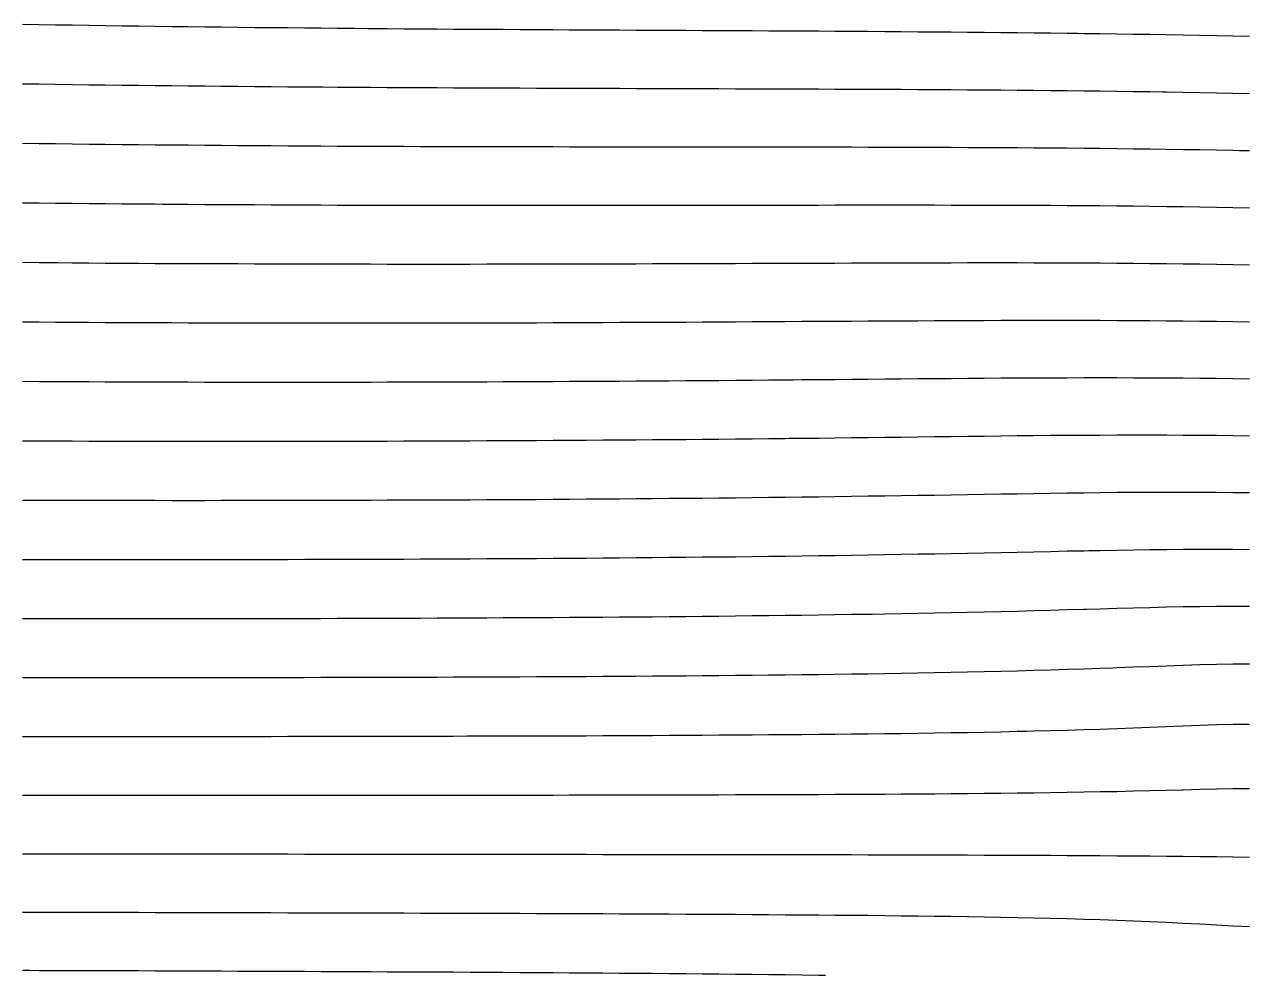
# Model space of a CAD drawing. Header units: metres. Extents: x 3387 to 5486, y 40 to 163.
# Drawn here: x 5330.4 to 5485.6, y 40 to 160.4 of the extents above; entities that cross this region are included whole.
import ezdxf

# ---------------------------------------------------------------- set-up
doc = ezdxf.new("R2010")
doc.units = ezdxf.units.M
for name, color, linetype in [('Contour_Level_1', 7, 'Continuous'), ('Contour_Level_10', 7, 'Continuous'), ('Contour_Level_11', 7, 'Continuous'), ('Contour_Level_12', 7, 'Continuous'), ('Contour_Level_13', 7, 'Continuous'), ('Contour_Level_14', 7, 'Continuous'), ('Contour_Level_15', 7, 'Continuous'), ('Contour_Level_16', 7, 'Continuous'), ('Contour_Level_17', 7, 'Continuous'), ('Contour_Level_2', 7, 'Continuous'), ('Contour_Level_3', 7, 'Continuous'), ('Contour_Level_4', 7, 'Continuous'), ('Contour_Level_5', 7, 'Continuous'), ('Contour_Level_6', 7, 'Continuous'), ('Contour_Level_7', 7, 'Continuous'), ('Contour_Level_8', 7, 'Continuous'), ('Contour_Level_9', 7, 'Continuous')]:
    doc.layers.add(name, color=color, linetype=linetype)

msp = doc.modelspace()

# ---------------------------------------------------------------- linework, layer by layer
at = {"layer": 'Contour_Level_1'}
msp.add_lwpolyline([(5485.6, 158.93), (5483.5, 158.97), (5481.4, 159.01), (5479.3, 159.05), (5477.2, 159.09), (5475.09, 159.12), (5472.99, 159.16), (5470.89, 159.19), (5468.79, 159.22), (5466.69, 159.25), (5464.59, 159.28), (5463.8, 159.29), (5462.49, 159.31), (5460.39, 159.33), (5458.29, 159.36), (5456.18, 159.38), (5454.08, 159.4), (5451.98, 159.42), (5449.88, 159.44), (5447.78, 159.46), (5445.68, 159.48), (5443.58, 159.49), (5441.48, 159.51), (5439.38, 159.52), (5437.27, 159.54), (5435.17, 159.55), (5433.07, 159.57), (5430.97, 159.58), (5428.87, 159.59), (5426.77, 159.6), (5424.67, 159.61), (5422.57, 159.63), (5420.47, 159.64), (5418.36, 159.65), (5416.26, 159.66), (5414.16, 159.67), (5412.06, 159.68), (5409.96, 159.69), (5407.86, 159.7), (5405.76, 159.71), (5403.66, 159.72), (5401.56, 159.73), (5399.45, 159.74), (5397.35, 159.75), (5395.25, 159.77), (5393.15, 159.78), (5391.05, 159.79), (5388.95, 159.8), (5386.85, 159.82), (5384.75, 159.83), (5382.65, 159.84), (5380.54, 159.86), (5378.44, 159.87), (5376.34, 159.89), (5374.24, 159.91), (5373.89, 159.91), (5372.14, 159.92), (5370.04, 159.94), (5367.94, 159.96), (5365.84, 159.98), (5363.74, 160), (5361.64, 160.02), (5359.53, 160.04), (5357.43, 160.06), (5355.33, 160.09), (5353.23, 160.11), (5351.13, 160.13), (5349.03, 160.16), (5346.93, 160.19), (5344.83, 160.22), (5342.73, 160.24), (5340.62, 160.27), (5338.52, 160.3), (5336.42, 160.34), (5334.32, 160.37), (5332.22, 160.41), (5330.12, 160.44)], dxfattribs=at)
at = {"layer": 'Contour_Level_10'}
msp.add_lwpolyline([(5485.6, 93.91), (5483.5, 93.94), (5481.4, 93.96), (5479.3, 93.96), (5477.2, 93.95), (5475.09, 93.93), (5472.99, 93.91), (5470.89, 93.88), (5468.79, 93.84), (5466.69, 93.8), (5465.24, 93.77), (5464.59, 93.76), (5462.49, 93.72), (5460.39, 93.67), (5458.29, 93.63), (5456.18, 93.59), (5454.08, 93.54), (5451.98, 93.5), (5449.88, 93.46), (5447.78, 93.42), (5445.68, 93.38), (5443.58, 93.34), (5441.48, 93.3), (5439.38, 93.27), (5437.27, 93.23), (5435.17, 93.2), (5433.07, 93.17), (5432.38, 93.16), (5430.97, 93.14), (5428.87, 93.11), (5426.77, 93.08), (5424.67, 93.05), (5422.57, 93.03), (5420.47, 93), (5418.36, 92.98), (5416.26, 92.96), (5414.16, 92.94), (5412.06, 92.92), (5409.96, 92.9), (5407.86, 92.88), (5405.76, 92.86), (5403.66, 92.84), (5401.56, 92.83), (5399.45, 92.81), (5397.35, 92.8), (5395.25, 92.79), (5393.15, 92.77), (5391.05, 92.76), (5388.95, 92.75), (5386.85, 92.74), (5384.75, 92.73), (5382.65, 92.72), (5380.54, 92.71), (5378.44, 92.7), (5376.34, 92.7), (5374.24, 92.69), (5372.14, 92.68), (5370.04, 92.68), (5367.94, 92.67), (5365.84, 92.67), (5363.74, 92.66), (5361.64, 92.66), (5359.53, 92.65), (5357.43, 92.65), (5355.33, 92.65), (5353.23, 92.65), (5351.13, 92.65), (5349.03, 92.64), (5346.93, 92.64), (5344.83, 92.64), (5342.73, 92.64), (5340.62, 92.64), (5338.52, 92.65), (5336.42, 92.65), (5334.32, 92.65), (5332.22, 92.65), (5330.12, 92.66)], dxfattribs=at)
at = {"layer": 'Contour_Level_11'}
msp.add_lwpolyline([(5485.6, 86.73), (5483.5, 86.75), (5481.4, 86.74), (5479.3, 86.71), (5477.2, 86.68), (5475.09, 86.63), (5472.99, 86.58), (5470.89, 86.52), (5468.79, 86.47), (5466.69, 86.41), (5464.91, 86.36), (5464.59, 86.35), (5462.49, 86.29), (5460.39, 86.23), (5458.29, 86.18), (5456.18, 86.12), (5454.08, 86.07), (5451.98, 86.02), (5449.88, 85.97), (5447.78, 85.93), (5445.68, 85.88), (5443.58, 85.84), (5441.48, 85.8), (5439.38, 85.77), (5437.8, 85.74), (5437.27, 85.73), (5435.17, 85.7), (5433.07, 85.66), (5430.97, 85.63), (5428.87, 85.6), (5426.77, 85.58), (5424.67, 85.55), (5422.57, 85.53), (5420.47, 85.5), (5418.36, 85.48), (5416.26, 85.46), (5414.16, 85.44), (5412.06, 85.42), (5409.96, 85.4), (5407.86, 85.39), (5405.76, 85.37), (5403.66, 85.36), (5401.56, 85.34), (5399.45, 85.33), (5397.35, 85.31), (5395.25, 85.3), (5393.15, 85.29), (5391.05, 85.28), (5388.95, 85.27), (5386.85, 85.26), (5384.75, 85.25), (5382.65, 85.24), (5380.54, 85.23), (5378.44, 85.22), (5376.34, 85.22), (5374.24, 85.21), (5372.14, 85.2), (5370.04, 85.2), (5367.94, 85.19), (5365.84, 85.19), (5363.74, 85.18), (5361.64, 85.18), (5359.53, 85.18), (5357.43, 85.17), (5355.33, 85.17), (5353.23, 85.17), (5351.13, 85.16), (5349.03, 85.16), (5346.93, 85.16), (5344.83, 85.16), (5342.73, 85.16), (5340.62, 85.16), (5338.52, 85.16), (5336.42, 85.16), (5334.32, 85.16), (5332.22, 85.16), (5330.12, 85.16)], dxfattribs=at)
at = {"layer": 'Contour_Level_12'}
msp.add_lwpolyline([(5485.6, 79.43), (5483.5, 79.43), (5481.4, 79.39), (5479.3, 79.33), (5477.2, 79.26), (5475.09, 79.19), (5472.99, 79.11), (5470.89, 79.03), (5468.79, 78.96), (5468.32, 78.94), (5466.69, 78.88), (5464.59, 78.81), (5462.49, 78.74), (5460.39, 78.68), (5458.29, 78.62), (5456.18, 78.56), (5454.08, 78.51), (5451.98, 78.46), (5449.88, 78.41), (5447.78, 78.36), (5445.71, 78.32), (5445.68, 78.32), (5443.58, 78.28), (5441.48, 78.24), (5439.38, 78.21), (5437.27, 78.18), (5435.17, 78.15), (5433.07, 78.12), (5430.97, 78.09), (5428.87, 78.07), (5426.77, 78.04), (5424.67, 78.02), (5422.57, 78), (5420.47, 77.98), (5418.36, 77.96), (5416.26, 77.94), (5414.16, 77.92), (5412.06, 77.91), (5409.96, 77.89), (5407.86, 77.88), (5405.76, 77.87), (5403.66, 77.85), (5401.56, 77.84), (5399.45, 77.83), (5397.35, 77.82), (5395.25, 77.81), (5393.15, 77.8), (5391.05, 77.79), (5388.95, 77.78), (5386.85, 77.77), (5384.75, 77.77), (5382.65, 77.76), (5380.54, 77.75), (5378.44, 77.75), (5376.34, 77.74), (5374.24, 77.73), (5372.14, 77.73), (5370.04, 77.72), (5367.94, 77.72), (5365.84, 77.71), (5363.74, 77.71), (5361.64, 77.71), (5359.53, 77.7), (5359.08, 77.7), (5357.43, 77.7), (5355.33, 77.7), (5353.23, 77.7), (5351.13, 77.69), (5349.03, 77.69), (5346.93, 77.69), (5344.83, 77.69), (5342.73, 77.69), (5340.62, 77.69), (5338.52, 77.69), (5336.42, 77.69), (5334.32, 77.69), (5332.22, 77.69), (5330.12, 77.69)], dxfattribs=at)
at = {"layer": 'Contour_Level_13'}
msp.add_lwpolyline([(5485.6, 71.79), (5483.5, 71.78), (5481.4, 71.73), (5479.3, 71.65), (5477.2, 71.57), (5476.02, 71.52), (5475.09, 71.48), (5472.99, 71.4), (5470.89, 71.32), (5468.79, 71.24), (5466.69, 71.17), (5464.59, 71.1), (5462.49, 71.04), (5460.39, 70.98), (5458.29, 70.93), (5457.33, 70.9), (5456.18, 70.88), (5454.08, 70.83), (5451.98, 70.79), (5449.88, 70.75), (5447.78, 70.72), (5445.68, 70.68), (5443.58, 70.65), (5441.48, 70.62), (5439.38, 70.6), (5437.27, 70.57), (5435.17, 70.55), (5433.07, 70.53), (5430.97, 70.51), (5428.87, 70.49), (5426.77, 70.47), (5424.67, 70.46), (5422.57, 70.44), (5420.47, 70.43), (5418.36, 70.42), (5416.26, 70.4), (5414.16, 70.39), (5412.06, 70.38), (5409.96, 70.37), (5407.86, 70.36), (5405.76, 70.35), (5403.66, 70.34), (5401.56, 70.33), (5399.45, 70.33), (5397.35, 70.32), (5395.25, 70.31), (5393.15, 70.3), (5391.05, 70.3), (5388.95, 70.29), (5386.85, 70.29), (5386.43, 70.29), (5384.75, 70.28), (5382.65, 70.28), (5380.54, 70.27), (5378.44, 70.27), (5376.34, 70.26), (5374.24, 70.26), (5372.14, 70.26), (5370.04, 70.25), (5367.94, 70.25), (5365.84, 70.25), (5363.74, 70.25), (5361.64, 70.24), (5359.53, 70.24), (5357.43, 70.24), (5355.33, 70.24), (5353.23, 70.24), (5351.13, 70.23), (5349.03, 70.23), (5346.93, 70.23), (5344.83, 70.23), (5342.73, 70.23), (5340.62, 70.23), (5338.52, 70.23), (5336.42, 70.23), (5334.32, 70.23), (5332.22, 70.23), (5330.12, 70.23)], dxfattribs=at)
at = {"layer": 'Contour_Level_14'}
msp.add_lwpolyline([(5485.6, 63.65), (5483.5, 63.65), (5481.4, 63.6), (5479.3, 63.55), (5477.2, 63.49), (5477.03, 63.49), (5475.09, 63.43), (5472.99, 63.38), (5470.89, 63.33), (5468.79, 63.28), (5466.69, 63.24), (5464.59, 63.2), (5462.49, 63.16), (5460.39, 63.13), (5458.29, 63.1), (5456.18, 63.08), (5454.08, 63.05), (5451.98, 63.03), (5449.88, 63.01), (5447.78, 63), (5445.68, 62.98), (5443.58, 62.96), (5441.48, 62.95), (5439.38, 62.94), (5437.27, 62.93), (5435.17, 62.92), (5433.07, 62.91), (5430.97, 62.9), (5428.87, 62.89), (5426.77, 62.88), (5424.67, 62.87), (5423.33, 62.87), (5422.57, 62.87), (5420.47, 62.86), (5418.36, 62.85), (5416.26, 62.85), (5414.16, 62.84), (5412.06, 62.84), (5409.96, 62.84), (5407.86, 62.83), (5405.76, 62.83), (5403.66, 62.82), (5401.56, 62.82), (5399.45, 62.82), (5397.35, 62.81), (5395.25, 62.81), (5393.15, 62.81), (5391.05, 62.81), (5388.95, 62.8), (5386.85, 62.8), (5384.75, 62.8), (5382.65, 62.8), (5380.54, 62.8), (5378.44, 62.8), (5376.34, 62.8), (5374.24, 62.79), (5372.14, 62.79), (5370.04, 62.79), (5367.94, 62.79), (5365.84, 62.79), (5363.74, 62.79), (5361.64, 62.79), (5359.53, 62.79), (5357.43, 62.79), (5355.33, 62.79), (5353.23, 62.79), (5351.13, 62.79), (5349.03, 62.79), (5346.93, 62.79), (5344.83, 62.79), (5342.73, 62.79), (5340.62, 62.79), (5338.52, 62.79), (5336.42, 62.79), (5334.32, 62.79), (5332.22, 62.79), (5330.12, 62.8)], dxfattribs=at)
at = {"layer": 'Contour_Level_15'}
msp.add_lwpolyline([(5485.6, 54.95), (5483.5, 54.99), (5481.4, 55.02), (5479.3, 55.04), (5477.2, 55.06), (5475.09, 55.08), (5472.99, 55.1), (5470.89, 55.12), (5468.79, 55.13), (5466.69, 55.15), (5464.59, 55.16), (5462.49, 55.17), (5460.39, 55.18), (5458.29, 55.19), (5456.18, 55.2), (5454.08, 55.21), (5451.98, 55.21), (5449.88, 55.22), (5447.78, 55.23), (5445.68, 55.23), (5443.58, 55.24), (5441.48, 55.24), (5439.38, 55.25), (5437.27, 55.25), (5435.17, 55.26), (5433.07, 55.26), (5430.97, 55.27), (5428.87, 55.27), (5426.77, 55.27), (5424.67, 55.28), (5422.57, 55.28), (5420.47, 55.28), (5418.36, 55.29), (5416.26, 55.29), (5414.16, 55.29), (5412.06, 55.29), (5409.96, 55.3), (5407.86, 55.3), (5405.76, 55.3), (5403.66, 55.3), (5401.56, 55.31), (5399.45, 55.31), (5397.35, 55.31), (5395.25, 55.31), (5393.15, 55.32), (5391.05, 55.32), (5388.95, 55.32), (5386.85, 55.32), (5384.75, 55.33), (5382.65, 55.33), (5380.54, 55.33), (5378.44, 55.33), (5376.34, 55.33), (5374.24, 55.34), (5372.14, 55.34), (5370.04, 55.34), (5367.94, 55.34), (5365.84, 55.34), (5363.74, 55.35), (5361.64, 55.35), (5359.53, 55.35), (5357.43, 55.35), (5355.33, 55.35), (5353.23, 55.36), (5351.13, 55.36), (5349.03, 55.36), (5346.93, 55.36), (5344.83, 55.36), (5342.73, 55.37), (5340.62, 55.37), (5338.52, 55.37), (5336.42, 55.37), (5334.32, 55.38), (5332.22, 55.38), (5330.12, 55.38)], dxfattribs=at)
at = {"layer": 'Contour_Level_16'}
msp.add_lwpolyline([(5485.6, 46.18), (5483.5, 46.26), (5481.4, 46.37), (5479.3, 46.48), (5477.2, 46.59), (5475.09, 46.7), (5472.99, 46.79), (5472.89, 46.8), (5470.89, 46.88), (5468.79, 46.96), (5466.69, 47.04), (5464.59, 47.1), (5462.49, 47.16), (5460.39, 47.21), (5458.29, 47.26), (5456.18, 47.31), (5454.08, 47.35), (5451.98, 47.38), (5450, 47.42), (5449.88, 47.42), (5447.78, 47.45), (5445.68, 47.48), (5443.58, 47.51), (5441.48, 47.53), (5439.38, 47.55), (5437.27, 47.58), (5435.17, 47.6), (5433.07, 47.61), (5430.97, 47.63), (5428.87, 47.65), (5426.77, 47.66), (5424.67, 47.68), (5422.57, 47.69), (5420.47, 47.71), (5418.36, 47.72), (5416.26, 47.73), (5414.16, 47.74), (5412.06, 47.75), (5409.96, 47.76), (5407.86, 47.77), (5405.76, 47.78), (5403.66, 47.79), (5401.56, 47.8), (5399.45, 47.81), (5397.35, 47.81), (5395.25, 47.82), (5393.15, 47.83), (5391.05, 47.84), (5388.95, 47.84), (5386.85, 47.85), (5384.75, 47.86), (5382.65, 47.86), (5380.54, 47.87), (5378.44, 47.88), (5376.34, 47.88), (5374.24, 47.89), (5372.14, 47.89), (5370.04, 47.9), (5367.94, 47.9), (5365.84, 47.91), (5363.74, 47.91), (5361.64, 47.92), (5359.53, 47.92), (5357.43, 47.93), (5355.33, 47.93), (5353.23, 47.94), (5351.13, 47.94), (5349.03, 47.95), (5346.93, 47.95), (5344.83, 47.96), (5342.73, 47.96), (5340.62, 47.97), (5338.52, 47.97), (5336.42, 47.98), (5334.32, 47.98), (5332.22, 47.98), (5330.12, 47.99)], dxfattribs=at)
at = {"layer": 'Contour_Level_17'}
msp.add_lwpolyline([(5431.86, 40), (5430.97, 40.01), (5428.87, 40.04), (5426.77, 40.07), (5424.67, 40.09), (5422.57, 40.12), (5420.47, 40.14), (5418.36, 40.16), (5416.26, 40.18), (5414.16, 40.2), (5412.06, 40.22), (5409.96, 40.24), (5407.86, 40.25), (5405.76, 40.27), (5403.66, 40.29), (5401.56, 40.3), (5399.45, 40.31), (5397.35, 40.33), (5395.25, 40.34), (5393.15, 40.35), (5391.05, 40.37), (5388.95, 40.38), (5386.85, 40.39), (5384.75, 40.4), (5382.65, 40.41), (5380.54, 40.42), (5378.44, 40.43), (5376.34, 40.44), (5374.24, 40.45), (5372.14, 40.46), (5370.04, 40.47), (5367.94, 40.48), (5365.84, 40.49), (5363.74, 40.5), (5361.64, 40.51), (5359.53, 40.52), (5357.43, 40.52), (5355.33, 40.53), (5353.23, 40.54), (5351.13, 40.55), (5349.03, 40.56), (5346.93, 40.56), (5344.83, 40.57), (5342.73, 40.58), (5340.62, 40.59), (5338.52, 40.59), (5336.42, 40.6), (5334.32, 40.61), (5332.22, 40.61), (5331.02, 40.62), (5330.12, 40.62)], dxfattribs=at)
at = {"layer": 'Contour_Level_2'}
msp.add_lwpolyline([(5485.6, 151.68), (5483.5, 151.72), (5481.4, 151.76), (5479.3, 151.8), (5477.2, 151.83), (5475.09, 151.87), (5474.59, 151.87), (5472.99, 151.9), (5470.89, 151.93), (5468.79, 151.96), (5466.69, 151.98), (5464.59, 152.01), (5462.49, 152.03), (5460.39, 152.05), (5458.29, 152.07), (5456.18, 152.09), (5454.08, 152.11), (5451.98, 152.13), (5449.88, 152.14), (5447.78, 152.16), (5445.68, 152.17), (5443.58, 152.18), (5441.48, 152.19), (5439.38, 152.2), (5437.27, 152.21), (5435.17, 152.22), (5433.07, 152.23), (5430.97, 152.24), (5428.87, 152.25), (5426.77, 152.25), (5424.67, 152.26), (5422.57, 152.27), (5420.47, 152.27), (5418.36, 152.28), (5416.26, 152.29), (5414.16, 152.29), (5412.06, 152.3), (5409.96, 152.3), (5407.86, 152.31), (5405.76, 152.32), (5403.66, 152.32), (5401.56, 152.33), (5399.45, 152.34), (5397.35, 152.34), (5395.25, 152.35), (5393.15, 152.36), (5391.05, 152.37), (5388.95, 152.38), (5386.85, 152.39), (5384.75, 152.4), (5382.65, 152.41), (5380.54, 152.42), (5378.44, 152.43), (5376.34, 152.44), (5374.24, 152.45), (5372.14, 152.47), (5370.04, 152.48), (5368.14, 152.49), (5367.94, 152.49), (5365.84, 152.51), (5363.74, 152.52), (5361.64, 152.54), (5359.53, 152.56), (5357.43, 152.58), (5355.33, 152.6), (5353.23, 152.62), (5351.13, 152.64), (5349.03, 152.66), (5346.93, 152.68), (5344.83, 152.71), (5342.73, 152.73), (5340.62, 152.76), (5338.52, 152.78), (5336.42, 152.81), (5334.32, 152.84), (5332.22, 152.87), (5330.12, 152.9)], dxfattribs=at)
at = {"layer": 'Contour_Level_3'}
msp.add_lwpolyline([(5485.6, 144.43), (5484.35, 144.46), (5483.5, 144.47), (5481.4, 144.51), (5479.3, 144.55), (5477.2, 144.58), (5475.09, 144.61), (5472.99, 144.64), (5470.89, 144.67), (5468.79, 144.7), (5466.69, 144.72), (5464.59, 144.74), (5462.49, 144.76), (5460.39, 144.78), (5458.29, 144.79), (5456.18, 144.81), (5454.08, 144.82), (5451.98, 144.83), (5449.88, 144.84), (5447.78, 144.85), (5445.68, 144.86), (5443.58, 144.87), (5441.48, 144.87), (5439.38, 144.88), (5437.27, 144.88), (5435.17, 144.89), (5433.07, 144.89), (5430.97, 144.89), (5428.87, 144.9), (5426.77, 144.9), (5424.67, 144.9), (5422.57, 144.9), (5420.47, 144.9), (5418.36, 144.91), (5416.26, 144.91), (5414.16, 144.91), (5412.06, 144.91), (5409.96, 144.91), (5407.86, 144.91), (5405.76, 144.92), (5403.66, 144.92), (5401.56, 144.92), (5399.45, 144.92), (5397.35, 144.93), (5395.25, 144.93), (5393.15, 144.94), (5391.05, 144.94), (5388.95, 144.95), (5386.85, 144.95), (5384.75, 144.96), (5382.65, 144.96), (5380.54, 144.97), (5378.44, 144.98), (5376.34, 144.99), (5374.24, 144.99), (5372.14, 145), (5370.04, 145.01), (5367.94, 145.02), (5365.84, 145.04), (5363.74, 145.05), (5361.64, 145.06), (5359.53, 145.07), (5359.41, 145.08), (5357.43, 145.09), (5355.33, 145.1), (5353.23, 145.12), (5351.13, 145.14), (5349.03, 145.16), (5346.93, 145.17), (5344.83, 145.19), (5342.73, 145.22), (5340.62, 145.24), (5338.52, 145.26), (5336.42, 145.28), (5334.32, 145.31), (5332.22, 145.34), (5330.12, 145.36)], dxfattribs=at)
at = {"layer": 'Contour_Level_4'}
msp.add_lwpolyline([(5485.6, 137.2), (5483.5, 137.23), (5481.4, 137.27), (5479.3, 137.31), (5477.2, 137.34), (5475.09, 137.37), (5472.99, 137.39), (5470.89, 137.42), (5468.79, 137.44), (5466.69, 137.46), (5464.59, 137.47), (5462.49, 137.49), (5460.39, 137.5), (5458.29, 137.51), (5456.18, 137.52), (5454.08, 137.53), (5451.98, 137.54), (5449.88, 137.54), (5447.78, 137.54), (5445.68, 137.55), (5443.58, 137.55), (5441.48, 137.55), (5439.38, 137.55), (5437.27, 137.55), (5435.17, 137.55), (5433.07, 137.55), (5430.97, 137.54), (5428.87, 137.54), (5426.77, 137.54), (5424.67, 137.54), (5422.57, 137.53), (5420.47, 137.53), (5418.36, 137.53), (5416.26, 137.52), (5414.16, 137.52), (5412.06, 137.52), (5409.96, 137.52), (5407.86, 137.51), (5405.76, 137.51), (5403.66, 137.51), (5401.56, 137.51), (5399.45, 137.51), (5397.35, 137.51), (5395.25, 137.51), (5393.15, 137.51), (5391.05, 137.51), (5388.95, 137.51), (5386.85, 137.51), (5384.75, 137.51), (5382.65, 137.51), (5380.54, 137.52), (5378.44, 137.52), (5376.34, 137.53), (5374.24, 137.53), (5372.14, 137.54), (5370.04, 137.54), (5367.94, 137.55), (5365.84, 137.56), (5363.74, 137.57), (5361.64, 137.58), (5359.53, 137.59), (5357.43, 137.6), (5355.33, 137.61), (5353.23, 137.62), (5351.13, 137.64), (5349.03, 137.65), (5347.88, 137.66), (5346.93, 137.67), (5344.83, 137.68), (5342.73, 137.7), (5340.62, 137.72), (5338.52, 137.74), (5336.42, 137.76), (5334.32, 137.78), (5332.22, 137.8), (5330.12, 137.82)], dxfattribs=at)
at = {"layer": 'Contour_Level_5'}
msp.add_lwpolyline([(5485.6, 129.96), (5483.5, 130), (5481.4, 130.04), (5479.3, 130.07), (5477.2, 130.1), (5475.09, 130.12), (5472.99, 130.15), (5470.89, 130.17), (5468.79, 130.18), (5466.69, 130.2), (5464.59, 130.21), (5462.49, 130.22), (5460.39, 130.23), (5458.29, 130.23), (5456.18, 130.24), (5454.08, 130.24), (5451.98, 130.24), (5449.88, 130.24), (5447.78, 130.23), (5445.68, 130.23), (5443.58, 130.23), (5441.48, 130.22), (5439.38, 130.22), (5437.27, 130.21), (5435.17, 130.2), (5433.07, 130.19), (5430.97, 130.19), (5428.87, 130.18), (5426.77, 130.17), (5424.67, 130.16), (5422.57, 130.16), (5420.47, 130.15), (5418.36, 130.14), (5416.26, 130.13), (5414.16, 130.13), (5412.06, 130.12), (5409.96, 130.11), (5407.86, 130.1), (5405.76, 130.1), (5403.66, 130.09), (5401.56, 130.09), (5399.45, 130.08), (5397.35, 130.08), (5395.25, 130.07), (5393.15, 130.07), (5391.05, 130.07), (5388.95, 130.07), (5386.85, 130.06), (5384.75, 130.06), (5382.65, 130.06), (5380.54, 130.06), (5378.44, 130.06), (5376.34, 130.06), (5374.24, 130.07), (5372.14, 130.07), (5370.04, 130.07), (5367.94, 130.08), (5365.84, 130.08), (5363.74, 130.09), (5361.64, 130.09), (5359.53, 130.1), (5357.43, 130.11), (5355.33, 130.11), (5353.23, 130.12), (5351.13, 130.13), (5349.03, 130.14), (5346.93, 130.15), (5344.83, 130.17), (5342.73, 130.18), (5340.62, 130.19), (5338.52, 130.21), (5336.42, 130.23), (5334.61, 130.24), (5334.32, 130.24), (5332.22, 130.26), (5330.12, 130.28)], dxfattribs=at)
at = {"layer": 'Contour_Level_6'}
msp.add_lwpolyline([(5485.6, 122.74), (5483.5, 122.78), (5481.4, 122.81), (5480.4, 122.82), (5479.3, 122.84), (5477.2, 122.86), (5475.09, 122.89), (5472.99, 122.9), (5470.89, 122.92), (5468.79, 122.93), (5466.69, 122.94), (5464.59, 122.94), (5462.49, 122.95), (5460.39, 122.95), (5458.29, 122.95), (5456.18, 122.94), (5454.08, 122.94), (5451.98, 122.93), (5449.88, 122.92), (5447.78, 122.91), (5445.68, 122.9), (5443.58, 122.89), (5441.48, 122.88), (5439.38, 122.87), (5437.27, 122.86), (5435.17, 122.84), (5433.07, 122.83), (5431.82, 122.82), (5430.97, 122.82), (5428.87, 122.81), (5426.77, 122.79), (5424.67, 122.78), (5422.57, 122.77), (5420.47, 122.75), (5418.36, 122.74), (5416.26, 122.73), (5414.16, 122.72), (5412.06, 122.71), (5409.96, 122.7), (5407.86, 122.69), (5405.76, 122.68), (5403.66, 122.67), (5401.56, 122.66), (5399.45, 122.65), (5397.35, 122.64), (5395.25, 122.63), (5393.15, 122.63), (5391.05, 122.62), (5388.95, 122.62), (5386.85, 122.61), (5384.75, 122.61), (5382.65, 122.6), (5380.54, 122.6), (5378.44, 122.6), (5376.34, 122.6), (5374.24, 122.6), (5372.14, 122.6), (5370.04, 122.6), (5367.94, 122.6), (5365.84, 122.6), (5363.74, 122.6), (5361.64, 122.6), (5359.53, 122.61), (5357.43, 122.61), (5355.33, 122.62), (5353.23, 122.62), (5351.13, 122.63), (5349.03, 122.64), (5346.93, 122.65), (5344.83, 122.65), (5342.73, 122.66), (5340.62, 122.67), (5338.52, 122.69), (5336.42, 122.7), (5334.32, 122.71), (5332.22, 122.73), (5330.12, 122.74)], dxfattribs=at)
at = {"layer": 'Contour_Level_7'}
msp.add_lwpolyline([(5485.6, 115.52), (5483.5, 115.56), (5481.4, 115.59), (5479.3, 115.62), (5477.2, 115.64), (5475.09, 115.65), (5472.99, 115.67), (5470.89, 115.67), (5468.79, 115.68), (5466.69, 115.68), (5464.59, 115.68), (5462.49, 115.67), (5460.39, 115.66), (5458.29, 115.65), (5456.18, 115.64), (5454.08, 115.63), (5451.98, 115.61), (5449.88, 115.6), (5447.78, 115.58), (5445.68, 115.57), (5443.58, 115.55), (5441.48, 115.53), (5439.38, 115.51), (5437.27, 115.49), (5435.17, 115.47), (5433.07, 115.45), (5430.97, 115.43), (5428.87, 115.42), (5427.78, 115.41), (5426.77, 115.4), (5424.67, 115.38), (5422.57, 115.36), (5420.47, 115.35), (5418.36, 115.33), (5416.26, 115.31), (5414.16, 115.3), (5412.06, 115.28), (5409.96, 115.27), (5407.86, 115.26), (5405.76, 115.24), (5403.66, 115.23), (5401.56, 115.22), (5399.45, 115.21), (5397.35, 115.2), (5395.25, 115.19), (5393.15, 115.18), (5391.05, 115.17), (5388.95, 115.16), (5386.85, 115.15), (5384.75, 115.15), (5382.65, 115.14), (5380.54, 115.14), (5378.44, 115.13), (5376.34, 115.13), (5374.24, 115.12), (5372.14, 115.12), (5370.04, 115.12), (5367.94, 115.12), (5365.84, 115.12), (5363.74, 115.11), (5361.64, 115.12), (5359.53, 115.12), (5357.43, 115.12), (5355.33, 115.12), (5353.23, 115.12), (5351.13, 115.13), (5349.03, 115.13), (5346.93, 115.14), (5344.83, 115.14), (5342.73, 115.15), (5340.62, 115.16), (5338.52, 115.17), (5336.42, 115.18), (5334.32, 115.19), (5332.22, 115.2), (5330.12, 115.21)], dxfattribs=at)
at = {"layer": 'Contour_Level_8'}
msp.add_lwpolyline([(5485.6, 108.31), (5483.5, 108.35), (5481.4, 108.37), (5479.3, 108.4), (5477.2, 108.41), (5475.09, 108.42), (5472.99, 108.43), (5470.89, 108.42), (5468.79, 108.42), (5466.69, 108.41), (5464.59, 108.4), (5462.49, 108.38), (5460.39, 108.37), (5458.29, 108.35), (5456.18, 108.33), (5454.08, 108.3), (5451.98, 108.28), (5449.88, 108.25), (5447.78, 108.23), (5445.68, 108.2), (5443.58, 108.18), (5441.48, 108.15), (5439.38, 108.13), (5437.27, 108.1), (5435.17, 108.08), (5433.07, 108.05), (5430.97, 108.03), (5428.87, 108.01), (5427.27, 107.99), (5426.77, 107.98), (5424.67, 107.96), (5422.57, 107.94), (5420.47, 107.92), (5418.36, 107.9), (5416.26, 107.88), (5414.16, 107.86), (5412.06, 107.85), (5409.96, 107.83), (5407.86, 107.81), (5405.76, 107.8), (5403.66, 107.78), (5401.56, 107.77), (5399.45, 107.75), (5397.35, 107.74), (5395.25, 107.73), (5393.15, 107.72), (5391.05, 107.71), (5388.95, 107.7), (5386.85, 107.69), (5384.75, 107.68), (5382.65, 107.67), (5380.54, 107.66), (5378.44, 107.66), (5376.34, 107.65), (5374.24, 107.65), (5372.14, 107.64), (5370.04, 107.64), (5367.94, 107.63), (5365.84, 107.63), (5363.74, 107.63), (5361.64, 107.63), (5359.53, 107.63), (5357.43, 107.63), (5355.33, 107.63), (5353.23, 107.63), (5351.13, 107.63), (5349.03, 107.63), (5346.93, 107.63), (5344.83, 107.64), (5342.73, 107.64), (5340.62, 107.65), (5338.52, 107.65), (5336.42, 107.66), (5334.32, 107.66), (5332.22, 107.67), (5330.12, 107.68)], dxfattribs=at)
at = {"layer": 'Contour_Level_9'}
msp.add_lwpolyline([(5485.6, 101.11), (5483.5, 101.14), (5481.4, 101.16), (5479.3, 101.18), (5477.2, 101.19), (5475.09, 101.19), (5472.99, 101.18), (5470.89, 101.16), (5468.79, 101.15), (5466.69, 101.13), (5464.59, 101.1), (5462.49, 101.07), (5460.39, 101.04), (5458.29, 101.01), (5456.18, 100.98), (5454.08, 100.95), (5451.98, 100.91), (5449.88, 100.88), (5447.78, 100.85), (5445.68, 100.81), (5443.58, 100.78), (5441.48, 100.75), (5439.38, 100.72), (5437.27, 100.69), (5435.17, 100.66), (5433.07, 100.63), (5430.97, 100.6), (5428.92, 100.57), (5428.87, 100.57), (5426.77, 100.55), (5424.67, 100.52), (5422.57, 100.5), (5420.47, 100.47), (5418.36, 100.45), (5416.26, 100.43), (5414.16, 100.41), (5412.06, 100.39), (5409.96, 100.37), (5407.86, 100.35), (5405.76, 100.34), (5403.66, 100.32), (5401.56, 100.31), (5399.45, 100.29), (5397.35, 100.28), (5395.25, 100.26), (5393.15, 100.25), (5391.05, 100.24), (5388.95, 100.23), (5386.85, 100.22), (5384.75, 100.21), (5382.65, 100.2), (5380.54, 100.19), (5378.44, 100.18), (5376.34, 100.18), (5374.24, 100.17), (5372.14, 100.16), (5370.04, 100.16), (5367.94, 100.15), (5365.84, 100.15), (5363.74, 100.14), (5361.64, 100.14), (5359.53, 100.14), (5357.43, 100.14), (5355.33, 100.14), (5353.23, 100.13), (5351.13, 100.13), (5349.03, 100.13), (5346.93, 100.14), (5344.83, 100.14), (5342.73, 100.14), (5340.62, 100.14), (5338.52, 100.14), (5336.42, 100.15), (5334.32, 100.15), (5332.22, 100.16), (5330.12, 100.16)], dxfattribs=at)

doc.saveas('drawing.dxf')
